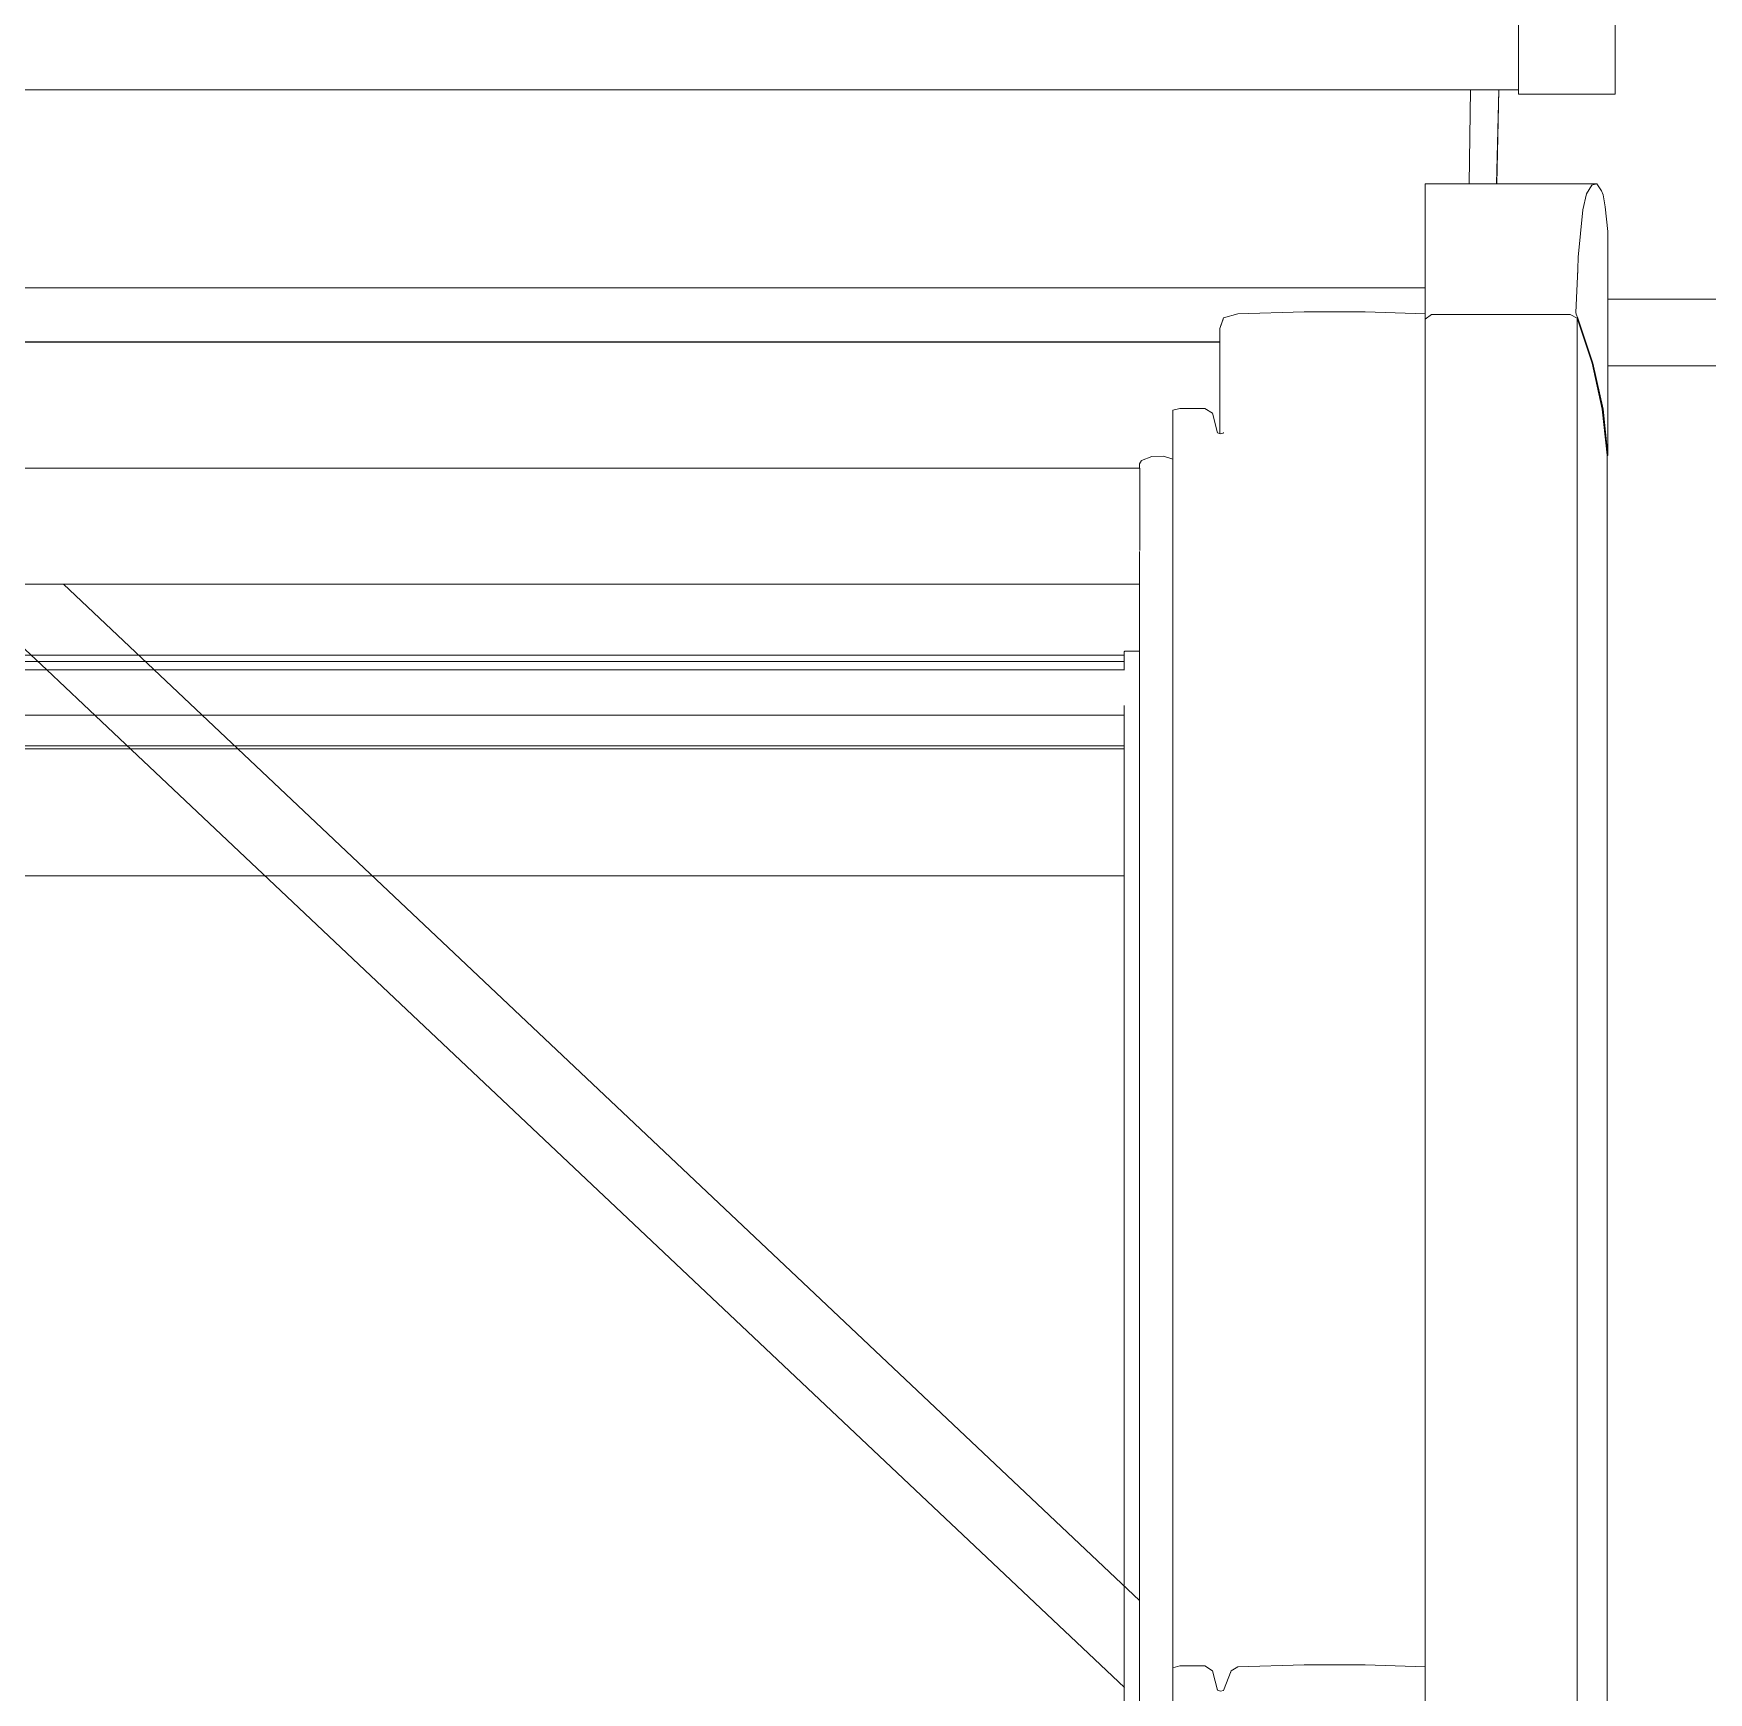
# Model space of a CAD drawing. Header units: metres. Extents: x -208 to 1512, y -277 to 123.
# Drawn here: x 13.7098 to 14.1542, y -3.3846 to -2.9443 of the extents above; entities that cross this region are included whole.
import ezdxf

# ---------------------------------------------------------------- set-up
doc = ezdxf.new("R2010")
doc.units = ezdxf.units.M
doc.header["$MEASUREMENT"] = 0
doc.linetypes.add('Wipeout_Contour', pattern=[1, 0, -1])
doc.layers.add('325 Dachfenster', color=7, linetype='Continuous')

# ---------------------------------------------------------------- blocks, each defined once
blk = doc.blocks.new('VELUX SlopeRoofBundle[17]_4')
at = {"color": 254, "linetype": 'Wipeout_Contour', "lineweight": 0, "ltscale": 112.214581}
blk.add_wipeout([(13.31259, -2.95926), (13.31298, -2.98422), (13.32465, -2.98422), (13.32465, -3.01187), (14.07905, -3.01187), (14.07905, -2.98422), (14.09073, -2.98422), (14.09111, -2.95926)], dxfattribs=at).dxf.layer = '325 Dachfenster'
at = {"color": 254, "linetype": 'Wipeout_Contour', "lineweight": 0, "ltscale": 57.845667}
blk.add_wipeout([(14.12755, -3.01541), (14.14185, -3.01541), (14.14185, -3.01484), (14.12755, -3.01484)], dxfattribs=at).dxf.layer = '325 Dachfenster'
at = {"color": 254, "linetype": 'Wipeout_Contour', "lineweight": 0, "ltscale": 86.805674}
blk.add_wipeout([(14.11935, -3.01989), (14.11755, -3.01893), (14.11755, -3.59082), (14.11902, -3.59082), (14.1191, -3.5909), (14.11935, -3.59156)], dxfattribs=at).dxf.layer = '325 Dachfenster'
at = {"color": 254, "linetype": 'Wipeout_Contour', "lineweight": 0, "ltscale": 116.151989}
blk.add_wipeout([(14.00375, -3.05769), (14.00325, -3.05854), (14.00325, -3.05967), (14.00335, -3.05967), (14.00335, -3.08153), (14.00325, -3.0818), (14.00325, -3.56164), (14.00375, -3.56164)], dxfattribs=at).dxf.layer = '325 Dachfenster'
at = {"color": 254, "linetype": 'Wipeout_Contour', "lineweight": 0, "ltscale": 57.892178}
blk.add_wipeout([(14.14185, -3.06787), (14.12735, -3.06787), (14.12735, -3.07367), (14.14185, -3.07367)], dxfattribs=at).dxf.layer = '325 Dachfenster'
at = {"color": 254, "linetype": 'Wipeout_Contour', "lineweight": 0, "ltscale": 148.737983}
blk.add_wipeout([(14.12735, -3.0917), (14.12735, -3.62657), (14.12755, -3.62845), (14.12755, -3.62846), (14.12815, -3.63161), (14.12945, -3.64552), (14.12945, -3.66149), (14.12948, -3.70979), (14.14185, -3.70979), (14.14185, -3.0917)], dxfattribs=at).dxf.layer = '325 Dachfenster'
at = {"color": 254, "linetype": 'Wipeout_Contour', "lineweight": 0, "ltscale": 57.783981}
blk.add_wipeout([(14.01205, -3.56164), (14.01395, -3.56164), (14.01395, -3.37752), (14.01205, -3.37801)], dxfattribs=at).dxf.layer = '325 Dachfenster'
at = {"color": 254, "linetype": 'Wipeout_Contour', "lineweight": 0, "ltscale": 72.085589}
blk.add_wipeout([(14.06315, -3.56164), (14.07905, -3.56164), (14.07905, -3.50489), (14.07905, -3.37775), (14.06315, -3.37723)], dxfattribs=at).dxf.layer = '325 Dachfenster'
at = {"color": 254, "linetype": 'Wipeout_Contour', "lineweight": 0, "ltscale": 57.830671}
blk.add_wipeout([(14.02395, -3.56164), (14.02475, -3.56164), (14.02475, -3.38423), (14.02395, -3.38395)], dxfattribs=at).dxf.layer = '325 Dachfenster'
at = {"color": 254, "linetype": 'Wipeout_Contour', "lineweight": 0, "ltscale": 215.514697}
blk.add_wipeout([(14.09923, -2.98422), (14.12455, -2.98422), (14.12586, -2.98607), (14.12625, -2.98718), (14.12679, -2.99035), (14.12755, -2.99685), (14.12755, -3.01484), (14.14185, -3.01484), (14.14185, -2.95558), (14.12949, -2.95558), (14.12949, -2.95834), (14.12949, -2.96046), (14.10385, -2.96046), (14.10385, -2.95926), (14.09986, -2.95926)], dxfattribs=at).dxf.layer = '325 Dachfenster'
at = {"color": 254, "linetype": 'Wipeout_Contour', "lineweight": 0, "ltscale": 57.90503}
blk.add_wipeout([(14.07905, -3.59082), (14.08075, -3.59082), (14.08075, -3.01893), (14.07905, -3.02019)], dxfattribs=at).dxf.layer = '325 Dachfenster'
at = {"color": 254, "linetype": 'Wipeout_Contour', "lineweight": 0, "ltscale": 102.728692}
blk.add_wipeout([(14.12755, -3.05626), (14.12735, -3.05641), (14.12735, -3.06787), (14.14185, -3.06787), (14.14185, -3.03252), (14.12755, -3.03252), (14.12755, -3.04873)], dxfattribs=at).dxf.layer = '325 Dachfenster'
at = {"color": 254, "linetype": 'Wipeout_Contour', "lineweight": 0, "ltscale": 57.614787}
blk.add_wipeout([(14.00375, -3.05769), (14.00375, -3.56164), (14.00655, -3.56164), (14.00655, -3.05656)], dxfattribs=at).dxf.layer = '325 Dachfenster'
at = {"color": 254, "linetype": 'Wipeout_Contour', "lineweight": 0, "ltscale": 57.902494}
blk.add_wipeout([(14.14185, -3.07367), (14.12735, -3.07367), (14.12735, -3.0917), (14.14185, -3.0917)], dxfattribs=at).dxf.layer = '325 Dachfenster'
at = {"color": 254, "linetype": 'Wipeout_Contour', "lineweight": 0, "ltscale": 57.833688}
blk.add_wipeout([(14.02475, -3.56164), (14.02555, -3.56164), (14.02555, -3.38402), (14.02475, -3.38423)], dxfattribs=at).dxf.layer = '325 Dachfenster'
at = {"color": 254, "linetype": 'Wipeout_Contour', "lineweight": 0, "ltscale": 57.791511}
blk.add_wipeout([(14.12949, -2.95558), (14.14185, -2.95558), (14.14185, -2.93345), (14.12949, -2.93345)], dxfattribs=at).dxf.layer = '325 Dachfenster'
at = {"color": 254, "linetype": 'Wipeout_Contour', "lineweight": 0, "ltscale": 58.061223}
blk.add_wipeout([(14.09861, -2.98422), (14.09923, -2.98422), (14.09986, -2.95926), (14.09873, -2.95926)], dxfattribs=at).dxf.layer = '325 Dachfenster'
at = {"color": 254, "linetype": 'Wipeout_Contour', "lineweight": 0, "ltscale": 57.901576}
blk.add_wipeout([(14.14185, -3.01484), (14.14185, -3.01541), (14.15615, -3.01541), (14.15615, -3.01484)], dxfattribs=at).dxf.layer = '325 Dachfenster'
at = {"color": 254, "linetype": 'Wipeout_Contour', "lineweight": 0, "ltscale": 73.155426}
blk.add_wipeout([(14.12735, -3.05626), (14.12605, -3.04401), (14.12605, -3.6153), (14.12625, -3.6162), (14.12735, -3.62657)], dxfattribs=at).dxf.layer = '325 Dachfenster'
at = {"color": 254, "linetype": 'Wipeout_Contour', "lineweight": 0, "ltscale": 57.625618}
blk.add_wipeout([(14.00655, -3.05656), (14.00655, -3.56164), (14.00965, -3.56164), (14.00965, -3.05649)], dxfattribs=at).dxf.layer = '325 Dachfenster'
at = {"color": 254, "linetype": 'Wipeout_Contour', "lineweight": 0, "ltscale": 56.20278}
blk.add_wipeout([(13.40035, -3.05988), (14.00335, -3.05988), (14.00335, -3.05967), (13.40035, -3.05967)], dxfattribs=at).dxf.layer = '325 Dachfenster'
at = {"color": 254, "linetype": 'Wipeout_Contour', "lineweight": 0, "ltscale": 57.948823}
blk.add_wipeout([(14.15635, -3.06787), (14.14185, -3.06787), (14.14185, -3.07367), (14.15635, -3.07367)], dxfattribs=at).dxf.layer = '325 Dachfenster'
at = {"color": 254, "linetype": 'Wipeout_Contour', "lineweight": 0, "ltscale": 56.218225}
blk.add_wipeout([(13.40035, -3.07982), (14.00335, -3.07982), (14.00335, -3.0748), (13.40035, -3.0748)], dxfattribs=at).dxf.layer = '325 Dachfenster'
at = {"color": 254, "linetype": 'Wipeout_Contour', "lineweight": 0, "ltscale": 56.229728}
blk.add_wipeout([(13.40045, -3.09043), (13.40045, -3.0905), (14.00325, -3.0905), (14.00325, -3.09043)], dxfattribs=at).dxf.layer = '325 Dachfenster'
at = {"color": 254, "linetype": 'Wipeout_Contour', "lineweight": 0, "ltscale": 144.17303}
blk.add_wipeout([(14.14185, -3.0917), (14.14185, -3.70979), (14.15423, -3.70979), (14.15425, -3.66149), (14.15425, -3.64552), (14.15555, -3.63161), (14.15615, -3.62846), (14.15615, -3.62845), (14.15635, -3.62657), (14.15635, -3.0917)], dxfattribs=at).dxf.layer = '325 Dachfenster'
at = {"color": 254, "linetype": 'Wipeout_Contour', "lineweight": 0, "ltscale": 57.831126}
blk.add_wipeout([(14.02265, -3.56164), (14.02395, -3.56164), (14.02395, -3.38395), (14.02265, -3.37879)], dxfattribs=at).dxf.layer = '325 Dachfenster'
at = {"color": 254, "linetype": 'Wipeout_Contour', "lineweight": 0, "ltscale": 115.701521}
blk.add_wipeout([(14.12945, -2.93084), (14.12947, -2.94434), (14.12948, -2.95311), (14.12949, -2.96046), (14.12949, -2.95834), (14.12949, -2.86684), (14.12945, -2.79316), (14.12945, -2.81162)], dxfattribs=at).dxf.layer = '325 Dachfenster'
at = {"color": 254, "linetype": 'Wipeout_Contour', "lineweight": 0, "ltscale": 57.673227}
blk.add_wipeout([(14.09111, -2.95926), (14.09073, -2.98422), (14.098, -2.98422), (14.09855, -2.95926)], dxfattribs=at).dxf.layer = '325 Dachfenster'
at = {"color": 254, "linetype": 'Wipeout_Contour', "lineweight": 0, "ltscale": 217.42161}
blk.add_wipeout([(14.14185, -3.01484), (14.15615, -3.01484), (14.15615, -2.99685), (14.15692, -2.99035), (14.15745, -2.98718), (14.15785, -2.98607), (14.15916, -2.98422), (14.18448, -2.98422), (14.18385, -2.95926), (14.17985, -2.95926), (14.17985, -2.96046), (14.15422, -2.96046), (14.15422, -2.95834), (14.15422, -2.95558), (14.14185, -2.95558)], dxfattribs=at).dxf.layer = '325 Dachfenster'
at = {"color": 254, "linetype": 'Wipeout_Contour', "lineweight": 0, "ltscale": 73.206942}
blk.add_wipeout([(14.12605, -3.04401), (14.12335, -3.03184), (14.12335, -3.60344), (14.12355, -3.60403), (14.12605, -3.6153)], dxfattribs=at).dxf.layer = '325 Dachfenster'
at = {"color": 254, "linetype": 'Wipeout_Contour', "lineweight": 0, "ltscale": 86.02524}
blk.add_wipeout([(14.14185, -3.03252), (14.14185, -3.06787), (14.15635, -3.06787), (14.15635, -3.05641), (14.15615, -3.05626), (14.15615, -3.03252)], dxfattribs=at).dxf.layer = '325 Dachfenster'
at = {"color": 254, "linetype": 'Wipeout_Contour', "lineweight": 0, "ltscale": 56.207675}
blk.add_wipeout([(13.40035, -3.07049), (14.00335, -3.07049), (14.00335, -3.05988), (13.40035, -3.05988)], dxfattribs=at).dxf.layer = '325 Dachfenster'
at = {"color": 254, "linetype": 'Wipeout_Contour', "lineweight": 0, "ltscale": 57.959129}
blk.add_wipeout([(14.15635, -3.07367), (14.14185, -3.07367), (14.14185, -3.0917), (14.15635, -3.0917)], dxfattribs=at).dxf.layer = '325 Dachfenster'
at = {"color": 254, "linetype": 'Wipeout_Contour', "lineweight": 0, "ltscale": 112.415025}
blk.add_wipeout([(13.40035, -3.08067), (13.40035, -3.08153), (13.40045, -3.0818), (13.40045, -3.08258), (14.00325, -3.08258), (14.00325, -3.0818), (14.00335, -3.08153), (14.00335, -3.08067)], dxfattribs=at).dxf.layer = '325 Dachfenster'
at = {"color": 254, "linetype": 'Wipeout_Contour', "lineweight": 0, "ltscale": 57.818478}
blk.add_wipeout([(14.02055, -3.56164), (14.02265, -3.56164), (14.02265, -3.37879), (14.02055, -3.37752)], dxfattribs=at).dxf.layer = '325 Dachfenster'
at = {"color": 254, "linetype": 'Wipeout_Contour', "lineweight": 0, "ltscale": 57.843363}
blk.add_wipeout([(14.02555, -3.56164), (14.02755, -3.56164), (14.02755, -3.37886), (14.02555, -3.38402)], dxfattribs=at).dxf.layer = '325 Dachfenster'
at = {"color": 254, "linetype": 'Wipeout_Contour', "lineweight": 0, "ltscale": 57.839907}
blk.add_wipeout([(14.14185, -2.93345), (14.14185, -2.95558), (14.15422, -2.95558), (14.15422, -2.93345)], dxfattribs=at).dxf.layer = '325 Dachfenster'
at = {"color": 254, "linetype": 'Wipeout_Contour', "lineweight": 0, "ltscale": 57.727523}
blk.add_wipeout([(14.10385, -2.95311), (14.10385, -2.96046), (14.12949, -2.96046), (14.12948, -2.95311)], dxfattribs=at).dxf.layer = '325 Dachfenster'
at = {"color": 254, "linetype": 'Wipeout_Contour', "lineweight": 0, "ltscale": 57.650293}
blk.add_wipeout([(14.09855, -2.95926), (14.098, -2.98422), (14.09811, -2.98422), (14.09865, -2.95926)], dxfattribs=at).dxf.layer = '325 Dachfenster'
at = {"color": 254, "linetype": 'Wipeout_Contour', "lineweight": 0, "ltscale": 73.198966}
blk.add_wipeout([(14.11935, -3.01989), (14.11935, -3.59156), (14.11955, -3.59208), (14.12335, -3.60344), (14.12335, -3.03184)], dxfattribs=at).dxf.layer = '325 Dachfenster'
at = {"color": 254, "linetype": 'Wipeout_Contour', "lineweight": 0, "ltscale": 57.598039}
blk.add_wipeout([(14.02475, -3.05055), (14.02395, -3.05027), (14.02395, -3.38395), (14.02475, -3.38423)], dxfattribs=at).dxf.layer = '325 Dachfenster'
at = {"color": 254, "linetype": 'Wipeout_Contour', "lineweight": 0, "ltscale": 56.214115}
blk.add_wipeout([(13.40035, -3.07049), (13.40035, -3.0748), (14.00335, -3.0748), (14.00335, -3.07049)], dxfattribs=at).dxf.layer = '325 Dachfenster'
at = {"color": 254, "linetype": 'Wipeout_Contour', "lineweight": 0, "ltscale": 56.223261}
blk.add_wipeout([(13.40045, -3.08258), (13.40045, -3.08364), (14.00325, -3.08364), (14.00325, -3.08258)], dxfattribs=at).dxf.layer = '325 Dachfenster'
at = {"color": 254, "linetype": 'Wipeout_Contour', "lineweight": 0, "ltscale": 57.799897}
blk.add_wipeout([(14.02055, -3.37752), (14.01395, -3.37752), (14.01395, -3.56164), (14.02055, -3.56164)], dxfattribs=at).dxf.layer = '325 Dachfenster'
at = {"color": 254, "linetype": 'Wipeout_Contour', "lineweight": 0, "ltscale": 57.8448}
blk.add_wipeout([(14.02755, -3.56164), (14.02935, -3.56164), (14.02935, -3.3778), (14.02755, -3.37886)], dxfattribs=at).dxf.layer = '325 Dachfenster'
at = {"layer": '325 Dachfenster', "linetype": 'Continuous', "lineweight": 0, "flags": 128}
blk.add_lwpolyline([(14.12949, -2.95834), (14.12949, -2.96046)], dxfattribs=at)
at = {"color": 254, "linetype": 'Wipeout_Contour', "lineweight": 0, "ltscale": 57.720919}
blk.add_wipeout([(14.10385, -2.94434), (14.10385, -2.95311), (14.12948, -2.95311), (14.12947, -2.94434)], dxfattribs=at).dxf.layer = '325 Dachfenster'
at = {"color": 254, "linetype": 'Wipeout_Contour', "lineweight": 0, "ltscale": 56.997998}
blk.add_wipeout([(14.09811, -2.98422), (14.09861, -2.98422), (14.09873, -2.95926), (14.09865, -2.95926)], dxfattribs=at).dxf.layer = '325 Dachfenster'
at = {"color": 254, "linetype": 'Wipeout_Contour', "lineweight": 0, "ltscale": 86.238127}
blk.add_wipeout([(14.12455, -2.98422), (14.12355, -2.98451), (14.12355, -3.03184), (14.12625, -3.04401), (14.12625, -2.98718), (14.12586, -2.98607)], dxfattribs=at).dxf.layer = '325 Dachfenster'
at = {"color": 254, "linetype": 'Wipeout_Contour', "lineweight": 0, "ltscale": 57.979792}
blk.add_wipeout([(14.08075, -3.01893), (14.08075, -3.59082), (14.11755, -3.59082), (14.11755, -3.01893)], dxfattribs=at).dxf.layer = '325 Dachfenster'
at = {"color": 254, "linetype": 'Wipeout_Contour', "lineweight": 0, "ltscale": 85.374551}
blk.add_wipeout([(14.02475, -3.05055), (14.02475, -3.38423), (14.02555, -3.38402), (14.02555, -3.0503), (14.02545, -3.05033), (14.02545, -3.05036)], dxfattribs=at).dxf.layer = '325 Dachfenster'
at = {"color": 254, "linetype": 'Wipeout_Contour', "lineweight": 0, "ltscale": 57.636767}
blk.add_wipeout([(14.00965, -3.56164), (14.01205, -3.56164), (14.01205, -3.05731), (14.00965, -3.05649)], dxfattribs=at).dxf.layer = '325 Dachfenster'
at = {"color": 254, "linetype": 'Wipeout_Contour', "lineweight": 0, "ltscale": 56.220741}
blk.add_wipeout([(13.40035, -3.07982), (13.40035, -3.08067), (14.00335, -3.08067), (14.00335, -3.07982)], dxfattribs=at).dxf.layer = '325 Dachfenster'
at = {"color": 254, "linetype": 'Wipeout_Contour', "lineweight": 0, "ltscale": 56.224002}
blk.add_wipeout([(13.40045, -3.08364), (13.40045, -3.08428), (14.00325, -3.08428), (14.00325, -3.08364)], dxfattribs=at).dxf.layer = '325 Dachfenster'
at = {"color": 254, "linetype": 'Wipeout_Contour', "lineweight": 0, "ltscale": 57.881784}
blk.add_wipeout([(14.02935, -3.56164), (14.04695, -3.56164), (14.04695, -3.37723), (14.02935, -3.3778)], dxfattribs=at).dxf.layer = '325 Dachfenster'
at = {"layer": '325 Dachfenster', "linetype": 'Continuous', "lineweight": 0, "flags": 128}
for points in [[(14.12949, -2.96046), (14.12948, -2.95311), (14.12947, -2.94434), (14.12946, -2.93402), (14.12945, -2.93084), (14.1285, -2.92221), (14.12815, -2.91864), (14.12624, -2.90906), (14.12555, -2.90528), (14.12257, -2.89492), (14.12145, -2.89025), (14.12069, -2.88834), (14.11861, -2.88148), (14.11729, -2.8749), (14.11355, -2.84478), (14.11147, -2.81692), (14.11104, -2.79154), (14.11232, -2.76905), (14.11521, -2.74968), (14.11971, -2.73369)], [(14.12949, -2.86684), (14.12949, -2.95834)]]:
    blk.add_lwpolyline(points, dxfattribs=at)
at = {"color": 254, "linetype": 'Wipeout_Contour', "lineweight": 0, "ltscale": 56.11665}
blk.add_wipeout([(13.29985, -2.95926), (14.10385, -2.95926), (14.10385, -2.95177), (13.29985, -2.95177)], dxfattribs=at).dxf.layer = '325 Dachfenster'
at = {"color": 254, "linetype": 'Wipeout_Contour', "lineweight": 0, "ltscale": 115.420668}
blk.add_wipeout([(14.11955, -3.01989), (14.12355, -3.03184), (14.12355, -2.98451), (14.12326, -2.98457), (14.12185, -2.98692), (14.12089, -2.99113), (14.11968, -3.00365), (14.11955, -3.00685)], dxfattribs=at).dxf.layer = '325 Dachfenster'
at = {"color": 254, "linetype": 'Wipeout_Contour', "lineweight": 0, "ltscale": 57.548103}
blk.add_wipeout([(14.01395, -3.04383), (14.01205, -3.04433), (14.01205, -3.37801), (14.01395, -3.37752)], dxfattribs=at).dxf.layer = '325 Dachfenster'
at = {"color": 254, "linetype": 'Wipeout_Contour', "lineweight": 0, "ltscale": 57.603065}
blk.add_wipeout([(14.02555, -3.0503), (14.02555, -3.38402), (14.02755, -3.37886), (14.02755, -3.04514)], dxfattribs=at).dxf.layer = '325 Dachfenster'
at = {"color": 254, "linetype": 'Wipeout_Contour', "lineweight": 0, "ltscale": 56.227379}
blk.add_wipeout([(13.40045, -3.09043), (14.00325, -3.09043), (14.00325, -3.08499), (13.40045, -3.08499)], dxfattribs=at).dxf.layer = '325 Dachfenster'
at = {"color": 254, "linetype": 'Wipeout_Contour', "lineweight": 0, "ltscale": 57.946601}
blk.add_wipeout([(14.04695, -3.37723), (14.04695, -3.56164), (14.06315, -3.56164), (14.06315, -3.37723)], dxfattribs=at).dxf.layer = '325 Dachfenster'
at = {"layer": '325 Dachfenster', "linetype": 'Continuous', "lineweight": 0, "flags": 128}
for points in [[(13.29985, -2.95926), (14.10385, -2.95926)], [(14.12949, -2.96046), (14.10385, -2.96046)]]:
    blk.add_lwpolyline(points, dxfattribs=at)
at = {"color": 254, "linetype": 'Wipeout_Contour', "lineweight": 0, "ltscale": 56.10982}
blk.add_wipeout([(13.29985, -2.94307), (13.29985, -2.95177), (14.10385, -2.95177), (14.10385, -2.94307)], dxfattribs=at).dxf.layer = '325 Dachfenster'
at = {"color": 254, "linetype": 'Wipeout_Contour', "lineweight": 0, "ltscale": 71.761812}
blk.add_wipeout([(14.12455, -2.98422), (14.07905, -2.98422), (14.07905, -2.98457), (14.12326, -2.98457), (14.12355, -2.98451)], dxfattribs=at).dxf.layer = '325 Dachfenster'
at = {"color": 254, "linetype": 'Wipeout_Contour', "lineweight": 0, "ltscale": 57.722479}
blk.add_wipeout([(14.07905, -3.00365), (14.11968, -3.00365), (14.12089, -2.99113), (14.07905, -2.99113)], dxfattribs=at).dxf.layer = '325 Dachfenster'
at = {"color": 254, "linetype": 'Wipeout_Contour', "lineweight": 0, "ltscale": 57.64607}
blk.add_wipeout([(14.02935, -3.04408), (14.02935, -3.3778), (14.04695, -3.37723), (14.04695, -3.04351)], dxfattribs=at).dxf.layer = '325 Dachfenster'
at = {"color": 254, "linetype": 'Wipeout_Contour', "lineweight": 0, "ltscale": 57.590804}
blk.add_wipeout([(14.02265, -3.0451), (14.02265, -3.37879), (14.02395, -3.38395), (14.02395, -3.05027)], dxfattribs=at).dxf.layer = '325 Dachfenster'
at = {"color": 254, "linetype": 'Wipeout_Contour', "lineweight": 0, "ltscale": 56.224595}
blk.add_wipeout([(13.40045, -3.08499), (14.00325, -3.08499), (14.00325, -3.08428), (13.40045, -3.08428)], dxfattribs=at).dxf.layer = '325 Dachfenster'
at = {"color": 254, "linetype": 'Wipeout_Contour', "lineweight": 0, "ltscale": 42.232342}
blk.add_wipeout([(14.00325, -3.0905), (13.71773, -3.0905), (14.00325, -3.36016)], dxfattribs=at).dxf.layer = '325 Dachfenster'
at = {"layer": '325 Dachfenster', "linetype": 'Continuous', "lineweight": 0, "flags": 128}
for points in [[(14.10385, -2.96046), (14.10385, -2.95311), (14.10385, -2.94434), (14.10385, -2.93402), (14.10385, -2.92221), (14.10385, -2.90906), (14.10385, -2.89492), (14.10385, -2.88834), (14.10385, -2.88148), (14.10385, -2.8749), (14.10385, -2.84478), (14.10385, -2.81692), (14.10385, -2.79154), (14.10385, -2.76905), (14.10385, -2.74968), (14.10385, -2.73369)], [(14.02395, -3.38395), (14.02475, -3.38423)], [(14.02475, -3.38423), (14.02555, -3.38402)]]:
    blk.add_lwpolyline(points, dxfattribs=at)
at = {"color": 254, "linetype": 'Wipeout_Contour', "lineweight": 0, "ltscale": 57.711336}
blk.add_wipeout([(14.07905, -2.98692), (14.07905, -2.99113), (14.12089, -2.99113), (14.12185, -2.98692)], dxfattribs=at).dxf.layer = '325 Dachfenster'
at = {"color": 254, "linetype": 'Wipeout_Contour', "lineweight": 0, "ltscale": 57.564633}
blk.add_wipeout([(14.01395, -3.04383), (14.01395, -3.37752), (14.02055, -3.37752), (14.02055, -3.04383)], dxfattribs=at).dxf.layer = '325 Dachfenster'
at = {"color": 254, "linetype": 'Wipeout_Contour', "lineweight": 0, "ltscale": 57.608646}
blk.add_wipeout([(14.02755, -3.04514), (14.02755, -3.37886), (14.02935, -3.3778), (14.02935, -3.04408)], dxfattribs=at).dxf.layer = '325 Dachfenster'
at = {"color": 254, "linetype": 'Wipeout_Contour', "lineweight": 0, "ltscale": 57.71178}
blk.add_wipeout([(14.04695, -3.37723), (14.06315, -3.37723), (14.06315, -3.04351), (14.04695, -3.04351)], dxfattribs=at).dxf.layer = '325 Dachfenster'
at = {"color": 254, "linetype": 'Wipeout_Contour', "lineweight": 0, "ltscale": 113.007926}
blk.add_wipeout([(13.40045, -3.3849), (13.58759, -3.56164), (13.81611, -3.56164), (14.00325, -3.3849), (14.00325, -3.36016), (13.71773, -3.0905), (13.68598, -3.0905), (13.40045, -3.36016)], dxfattribs=at).dxf.layer = '325 Dachfenster'
at = {"layer": '325 Dachfenster', "linetype": 'Continuous', "lineweight": 0, "flags": 128}
for points in [[(14.00325, -3.0818), (14.00325, -3.56164)], [(13.40045, -3.09043), (14.00325, -3.09043)], [(13.40045, -3.0905), (14.00325, -3.0905)], [(13.71773, -3.0905), (14.00325, -3.36016)], [(13.70185, -3.10238), (13.71331, -3.1132), (13.72304, -3.12239), (13.99929, -3.38328)], [(13.40455, -3.10931), (13.99915, -3.10931)], [(13.40455, -3.11101), (13.99915, -3.11101)], [(13.99935, -3.10825), (13.99915, -3.10846)], [(13.99915, -3.10846), (13.99915, -3.1132)], [(14.00325, -3.10825), (13.99935, -3.10825)], [(13.40442, -3.1132), (13.99929, -3.1132)], [(13.99915, -3.12267), (13.99915, -3.56164)], [(13.40455, -3.12522), (13.99915, -3.12522)], [(13.40455, -3.13335), (13.99915, -3.13335)], [(13.40455, -3.13413), (13.99915, -3.13413)], [(13.40455, -3.16786), (13.99915, -3.16786)], [(14.02555, -3.38402), (14.02755, -3.37886)], [(14.02755, -3.37886), (14.02935, -3.3778)]]:
    blk.add_lwpolyline(points, dxfattribs=at)
at = {"color": 254, "linetype": 'Wipeout_Contour', "lineweight": 0, "ltscale": 57.719974}
blk.add_wipeout([(14.07905, -2.98692), (14.12185, -2.98692), (14.12326, -2.98457), (14.07905, -2.98457)], dxfattribs=at).dxf.layer = '325 Dachfenster'
at = {"color": 254, "linetype": 'Wipeout_Contour', "lineweight": 0, "ltscale": 57.581884}
blk.add_wipeout([(14.02055, -3.04383), (14.02055, -3.37752), (14.02265, -3.37879), (14.02265, -3.0451)], dxfattribs=at).dxf.layer = '325 Dachfenster'
at = {"color": 254, "linetype": 'Wipeout_Contour', "lineweight": 0, "ltscale": 57.774462}
blk.add_wipeout([(14.06315, -3.04351), (14.06315, -3.37723), (14.07905, -3.37775), (14.07905, -3.04403)], dxfattribs=at).dxf.layer = '325 Dachfenster'
at = {"layer": '325 Dachfenster', "linetype": 'Continuous', "lineweight": 0, "flags": 128}
for points in [[(14.09073, -2.98422), (14.09111, -2.95926)], [(14.09855, -2.95926), (14.098, -2.98422)], [(14.12455, -2.98422), (14.07905, -2.98422)], [(14.01205, -3.37801), (14.01395, -3.37752), (14.02055, -3.37752)], [(14.02055, -3.37752), (14.02265, -3.37879)], [(14.02935, -3.3778), (14.04695, -3.37723), (14.06315, -3.37723), (14.07905, -3.37775)], [(14.02265, -3.37879), (14.02395, -3.38395)]]:
    blk.add_lwpolyline(points, dxfattribs=at)
at = {"color": 254, "linetype": 'Wipeout_Contour', "lineweight": 0, "ltscale": 100.597048}
blk.add_wipeout([(14.02455, -3.05048), (14.02475, -3.05055), (14.02545, -3.05036), (14.02545, -3.05033), (14.02553, -3.05031), (14.02555, -3.05023), (14.02455, -3.02258)], dxfattribs=at).dxf.layer = '325 Dachfenster'
at = {"color": 254, "linetype": 'Wipeout_Contour', "lineweight": 0, "ltscale": 57.740059}
blk.add_wipeout([(14.02556, -3.01991), (14.02455, -3.02258), (14.02555, -3.05023), (14.02755, -3.04514)], dxfattribs=at).dxf.layer = '325 Dachfenster'
at = {"color": 254, "linetype": 'Wipeout_Contour', "lineweight": 0, "ltscale": 43.159168}
blk.add_wipeout([(14.02555, -3.01983), (14.02755, -3.04514), (14.02935, -3.04408)], dxfattribs=at).dxf.layer = '325 Dachfenster'
at = {"color": 254, "linetype": 'Wipeout_Contour', "lineweight": 0, "ltscale": 42.474725}
blk.add_wipeout([(14.02555, -3.01983), (14.02455, -3.02258), (14.02556, -3.01991)], dxfattribs=at).dxf.layer = '325 Dachfenster'
at = {"color": 254, "linetype": 'Wipeout_Contour', "lineweight": 0, "ltscale": 42.49579}
blk.add_wipeout([(14.02935, -3.01876), (14.02555, -3.01983), (14.02935, -3.04408)], dxfattribs=at).dxf.layer = '325 Dachfenster'
at = {"color": 254, "linetype": 'Wipeout_Contour', "lineweight": 0, "ltscale": 57.480413}
blk.add_wipeout([(14.04695, -3.0182), (14.02935, -3.01876), (14.02935, -3.04408), (14.04695, -3.04351)], dxfattribs=at).dxf.layer = '325 Dachfenster'
at = {"color": 254, "linetype": 'Wipeout_Contour', "lineweight": 0, "ltscale": 56.174299}
blk.add_wipeout([(13.37915, -3.02615), (13.37915, -3.02622), (14.02455, -3.02622), (14.02455, -3.02615)], dxfattribs=at).dxf.layer = '325 Dachfenster'
at = {"color": 254, "linetype": 'Wipeout_Contour', "lineweight": 0, "ltscale": 57.547934}
blk.add_wipeout([(14.04695, -3.04351), (14.06315, -3.04351), (14.06315, -3.0182), (14.04695, -3.0182)], dxfattribs=at).dxf.layer = '325 Dachfenster'
at = {"color": 254, "linetype": 'Wipeout_Contour', "lineweight": 0, "ltscale": 56.179688}
blk.add_wipeout([(13.37915, -3.02622), (13.37915, -3.03818), (14.02455, -3.03818), (14.02455, -3.02622)], dxfattribs=at).dxf.layer = '325 Dachfenster'
at = {"color": 254, "linetype": 'Wipeout_Contour', "lineweight": 0, "ltscale": 57.609849}
blk.add_wipeout([(14.06315, -3.04351), (14.07905, -3.04403), (14.07905, -3.01871), (14.06315, -3.0182)], dxfattribs=at).dxf.layer = '325 Dachfenster'
at = {"color": 254, "linetype": 'Wipeout_Contour', "lineweight": 0, "ltscale": 224.797981}
blk.add_wipeout([(13.37915, -3.03818), (13.37915, -3.05048), (13.37975, -3.05027), (13.38105, -3.04511), (13.38315, -3.04383), (13.38975, -3.04383), (13.39165, -3.04433), (13.39165, -3.05274), (14.01205, -3.05274), (14.01205, -3.04433), (14.01395, -3.04383), (14.02055, -3.04383), (14.02265, -3.0451), (14.02395, -3.05027), (14.02455, -3.05048), (14.02455, -3.03818)], dxfattribs=at).dxf.layer = '325 Dachfenster'
at = {"layer": '325 Dachfenster', "linetype": 'Continuous', "lineweight": 0, "flags": 128}
for points in [[(14.01205, -3.04433), (14.01395, -3.04383), (14.02055, -3.04383)], [(14.02055, -3.04383), (14.02265, -3.0451)]]:
    blk.add_lwpolyline(points, dxfattribs=at)
at = {"color": 254, "linetype": 'Wipeout_Contour', "lineweight": 0, "ltscale": 224.608435}
blk.add_wipeout([(14.07905, -3.01187), (13.32465, -3.01187), (13.32465, -3.01871), (13.34055, -3.0182), (13.35675, -3.0182), (13.37435, -3.01876), (13.37815, -3.01983), (13.37915, -3.02258), (13.37915, -3.02615), (14.02455, -3.02615), (14.02455, -3.02258), (14.02555, -3.01983), (14.02935, -3.01876), (14.04695, -3.0182), (14.06315, -3.0182), (14.07905, -3.01871)], dxfattribs=at).dxf.layer = '325 Dachfenster'
at = {"color": 254, "linetype": 'Wipeout_Contour', "lineweight": 0, "ltscale": 58.592884}
blk.add_wipeout([(14.02553, -3.05031), (14.02555, -3.0503), (14.02755, -3.04514), (14.02555, -3.05023)], dxfattribs=at).dxf.layer = '325 Dachfenster'
at = {"color": 254, "linetype": 'Wipeout_Contour', "lineweight": 0, "ltscale": 196.951078}
blk.add_wipeout([(14.01205, -3.05274), (13.39165, -3.05274), (13.39165, -3.05731), (13.39405, -3.05649), (13.39715, -3.05656), (13.39995, -3.05769), (13.40045, -3.05854), (13.40045, -3.05967), (14.00325, -3.05967), (14.00325, -3.05854), (14.00375, -3.05769), (14.00655, -3.05656), (14.00965, -3.05649), (14.01205, -3.05731)], dxfattribs=at).dxf.layer = '325 Dachfenster'
at = {"layer": '325 Dachfenster', "linetype": 'Continuous', "lineweight": 0, "flags": 128}
for points in [[(14.02455, -3.02258), (14.02555, -3.01983)], [(13.37915, -3.02615), (14.02455, -3.02615)], [(14.02455, -3.05048), (14.02455, -3.02258)], [(14.01205, -3.04433), (14.01205, -3.37801), (14.01205, -3.56164)], [(14.02265, -3.0451), (14.02395, -3.05027)], [(14.02395, -3.05027), (14.02475, -3.05055)], [(14.02475, -3.05055), (14.02545, -3.05036)], [(14.02545, -3.05036), (14.02545, -3.05033)], [(14.02553, -3.05031), (14.02555, -3.05023)], [(14.00375, -3.05769), (14.00655, -3.05656)], [(14.00655, -3.05656), (14.00965, -3.05649)], [(14.00965, -3.05649), (14.01205, -3.05731)], [(13.40035, -3.05967), (14.00335, -3.05967)], [(14.00325, -3.05854), (14.00375, -3.05769)], [(14.00325, -3.05854), (14.00325, -3.05967)], [(14.00335, -3.05988), (14.00335, -3.05967)], [(14.00335, -3.08153), (14.00335, -3.08067), (14.00335, -3.07982), (14.00335, -3.0748), (14.00335, -3.07049), (14.00335, -3.05988)]]:
    blk.add_lwpolyline(points, dxfattribs=at)
at = {"color": 254, "linetype": 'Wipeout_Contour', "lineweight": 0, "ltscale": 198.800293}
blk.add_wipeout([(14.11913, -3.01879), (14.07905, -3.01879), (14.07905, -3.02019), (14.08075, -3.01893), (14.11755, -3.01893), (14.11935, -3.01989), (14.12335, -3.03184), (14.12605, -3.04401), (14.12735, -3.05626), (14.12735, -3.05641), (14.12755, -3.05626), (14.12625, -3.04401), (14.12355, -3.03184), (14.11955, -3.01989)], dxfattribs=at).dxf.layer = '325 Dachfenster'
at = {"color": 254, "linetype": 'Wipeout_Contour', "lineweight": 0, "ltscale": 72.248158}
blk.add_wipeout([(14.12625, -3.04401), (14.12755, -3.05626), (14.12755, -2.99685), (14.12679, -2.99035), (14.12625, -2.98718)], dxfattribs=at).dxf.layer = '325 Dachfenster'
at = {"color": 254, "linetype": 'Wipeout_Contour', "lineweight": 0, "ltscale": 71.611544}
blk.add_wipeout([(14.07905, -3.01836), (14.11905, -3.01836), (14.11955, -3.00685), (14.11968, -3.00365), (14.07905, -3.00365)], dxfattribs=at).dxf.layer = '325 Dachfenster'
at = {"layer": '325 Dachfenster', "linetype": 'Continuous', "lineweight": 0, "flags": 128}
for points in [[(14.12755, -3.05626), (14.12755, -2.99685)], [(13.32465, -3.01187), (14.07905, -3.01187)], [(14.15615, -3.01484), (14.14185, -3.01484), (14.12755, -3.01484)], [(14.15615, -3.03252), (14.14185, -3.03252), (14.12755, -3.03252)], [(14.12735, -3.05626), (14.12735, -3.62657)], [(14.12735, -3.05641), (14.12755, -3.05626)]]:
    blk.add_lwpolyline(points, dxfattribs=at)
at = {"color": 254, "linetype": 'Wipeout_Contour', "lineweight": 0, "ltscale": 57.711692}
blk.add_wipeout([(14.07905, -3.01879), (14.11913, -3.01879), (14.11905, -3.01836), (14.07905, -3.01836)], dxfattribs=at).dxf.layer = '325 Dachfenster'
at = {"layer": '325 Dachfenster', "linetype": 'Continuous', "lineweight": 0, "flags": 128}
for points in [[(14.07905, -3.01836), (14.07905, -3.00365), (14.07905, -2.99113), (14.07905, -2.98692), (14.07905, -2.98457), (14.07905, -2.98422)], [(14.02555, -3.01983), (14.02935, -3.01876), (14.04695, -3.0182), (14.06315, -3.0182), (14.07905, -3.01871)], [(14.07905, -3.01879), (14.07905, -3.01836)], [(14.07905, -3.02019), (14.07905, -3.01879)], [(14.08075, -3.01893), (14.07905, -3.02019)], [(14.07905, -3.02019), (14.07905, -3.59082)]]:
    blk.add_lwpolyline(points, dxfattribs=at)
at = {"color": 254, "linetype": 'Wipeout_Contour', "lineweight": 0, "ltscale": 57.779056}
blk.add_wipeout([(14.11913, -3.01879), (14.11955, -3.01989), (14.11955, -3.00685), (14.11905, -3.01836)], dxfattribs=at).dxf.layer = '325 Dachfenster'
at = {"layer": '325 Dachfenster', "linetype": 'Continuous', "lineweight": 0, "flags": 128}
for points in [[(14.11905, -3.01836), (14.11955, -3.00685), (14.11968, -3.00365), (14.12089, -2.99113), (14.12185, -2.98692), (14.12326, -2.98457), (14.12355, -2.98451), (14.12455, -2.98422), (14.12586, -2.98607), (14.12625, -2.98718), (14.12679, -2.99035), (14.12755, -2.99685)], [(14.11755, -3.01893), (14.08075, -3.01893)], [(14.11935, -3.01989), (14.11755, -3.01893)], [(14.11905, -3.01836), (14.11913, -3.01879)], [(14.12755, -3.05626), (14.12625, -3.04401), (14.12355, -3.03184), (14.11955, -3.01989), (14.11913, -3.01879)], [(14.11935, -3.01989), (14.11935, -3.59156)], [(14.12735, -3.05626), (14.12605, -3.04401), (14.12335, -3.03184), (14.11935, -3.01989)]]:
    blk.add_lwpolyline(points, dxfattribs=at)
blk = doc.blocks.new('Dachfläche_33_4', base_point=(15.03185, -2.19932))
at = {"layer": '325 Dachfenster', "linetype": 'Continuous', "lineweight": 0}
blk.add_blockref('VELUX SlopeRoofBundle[17]_4', (0, 0), dxfattribs=at)

msp = doc.modelspace()

# ---------------------------------------------------------------- block references
at = {"layer": '325 Dachfenster', "color": 7, "linetype": 'Continuous', "lineweight": 13, "true_color": 0xf4f4f4}
msp.add_blockref('Dachfläche_33_4', (15.03185, -2.19932), dxfattribs=at)

doc.saveas('drawing.dxf')
